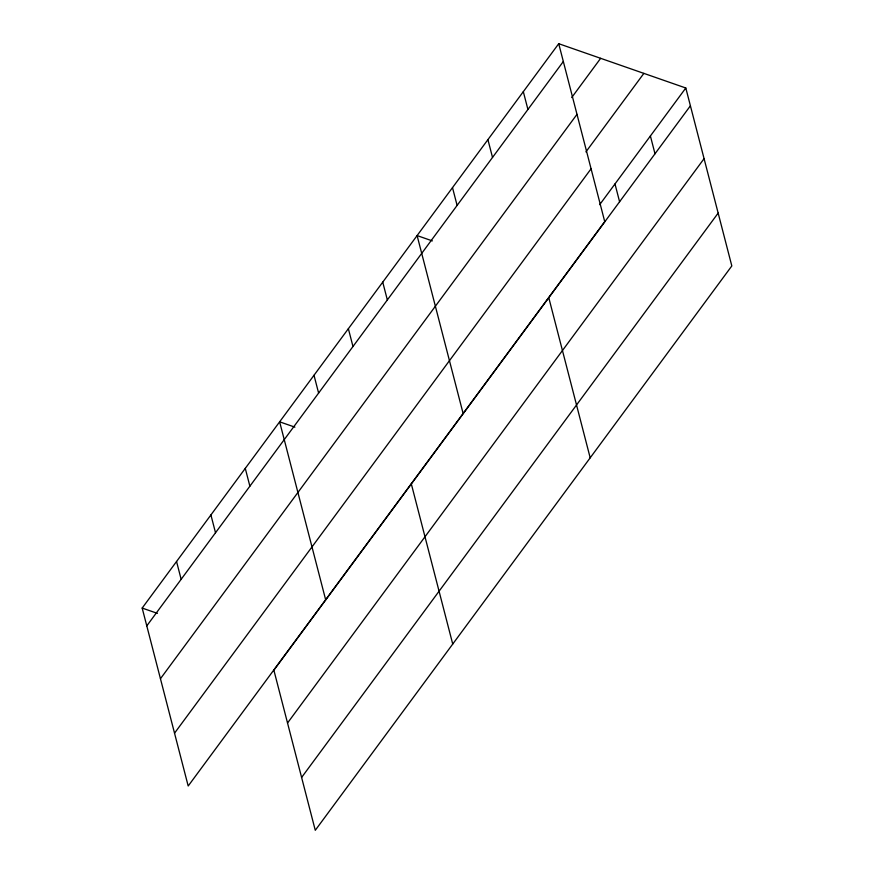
<?xml version="1.0" encoding="UTF-8"?>
<svg xmlns="http://www.w3.org/2000/svg" width="874" height="874" viewBox="0 0 874 874"><rect width="100%" height="100%" fill="white"/><g stroke="black" fill="none" stroke-linecap="round" stroke-linejoin="round"><path stroke-width="1.31" d="M558.726 43.7L604.742 221.635L188.194 785.999L142.178 608.064L558.726 43.7L685.806 88.001L731.822 265.936L315.274 830.3L273.868 670.172L690.405 105.809M146.788 625.871L563.326 61.508M571.694 97.571L600.656 58.318M160.455 678.705L576.993 114.352M585.93 151.879L643.865 73.383M174.538 733.155L591.075 168.791M599.695 204.658L685.806 88.001M287.524 723.016L704.073 158.653M301.606 777.456L718.155 213.092M432.346 240.896L417.106 235.587L463.122 413.511M294.888 427.135L279.636 421.825L325.652 599.75M142.178 608.064L157.429 613.373M650.398 135.973L654.997 153.78M614.99 183.944L619.59 201.752M523.318 91.672L527.929 109.479M548.785 297.695L590.19 457.823M487.911 139.643L492.521 157.451M452.503 187.615L457.113 205.423M382.736 282.138L387.346 299.946M411.326 483.934L452.732 644.062M348.365 328.7L352.976 346.508M314.006 375.263L318.606 393.071M245.277 468.377L249.877 486.184M210.907 514.939L215.517 532.747M176.548 561.501L181.147 579.309"/></g></svg>
